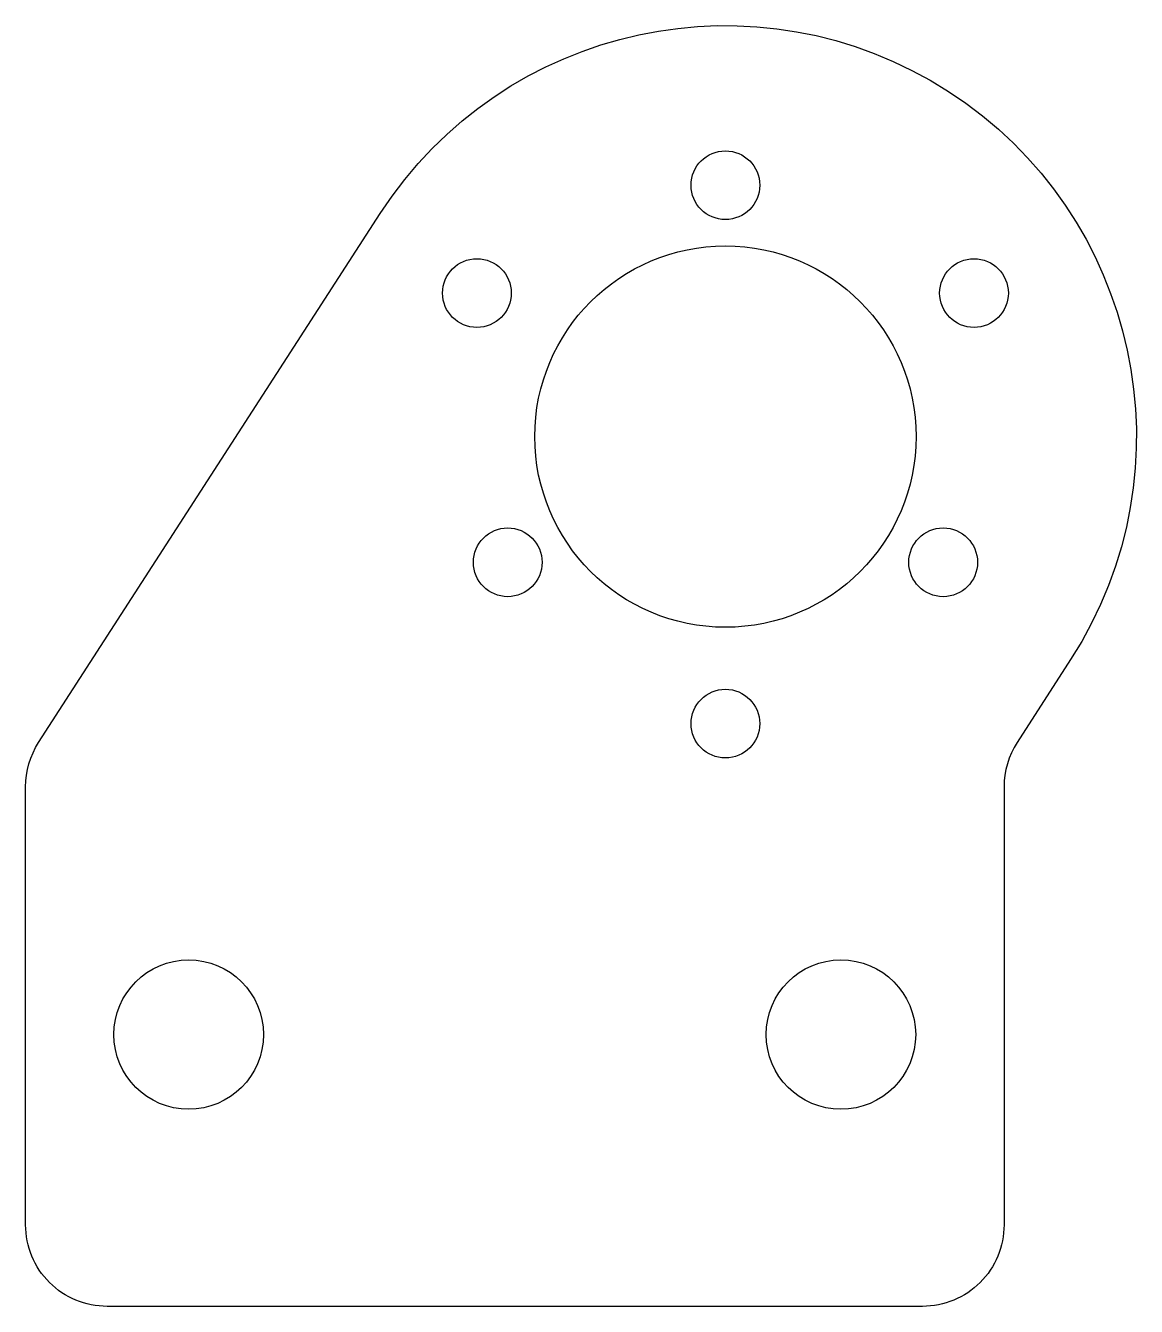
# Model space of a CAD drawing. Header units: millimetres. Extents: x 344 to 384.9, y -80.8 to -33.7.
import ezdxf

# ---------------------------------------------------------------- set-up
doc = ezdxf.new("R2010")
doc.units = ezdxf.units.MM
doc.layers.get('0').update_dxf_attribs({"linetype": 'CONTINUOUS'})

msp = doc.modelspace()

# ---------------------------------------------------------------- linework, layer by layer
msp.add_lwpolyline([(347, -80.8, -0.414214), (344, -77.8), (344, -61.685, -0.14435), (344.48, -60.057), (357.048, -40.597, -1), (382.452, -57.003), (380.48, -60.057, 0.14435), (380, -61.685), (380, -77.8, -0.414214), (377, -80.8)], format="xyb", close=True)
for centre, radius in [((369.75, -39.55), 1.264), ((369.75, -48.8), 7.015), ((360.604, -43.52), 1.264), ((378.896, -43.52), 1.264), ((361.739, -53.425), 1.264), ((377.761, -53.425), 1.264), ((369.75, -59.36), 1.264), ((350, -70.8), 2.75), ((374, -70.8), 2.75)]:
    msp.add_circle(centre, radius)

doc.saveas('drawing.dxf')
